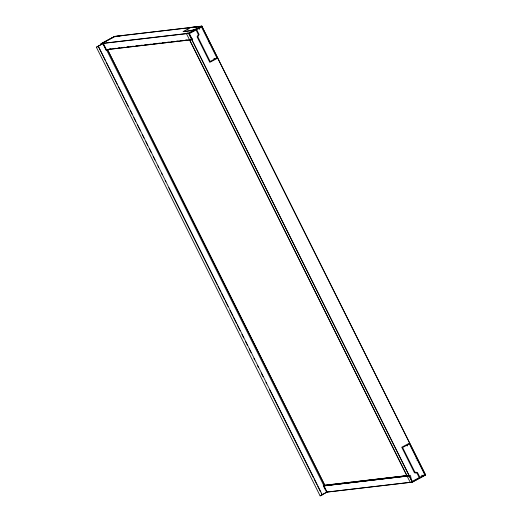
<?xml version="1.0" encoding="UTF-8"?>
<svg xmlns="http://www.w3.org/2000/svg" width="522" height="522" viewBox="0 0 522 522"><rect width="100%" height="100%" fill="white"/><g stroke="black" fill="none" stroke-linecap="round" stroke-linejoin="round"><path stroke-width="0.78" d="M101.092 43.724L114.527 36.514M217.778 58.105L209.805 62.333L197.081 36.808L198.327 34.511L196.089 30.022L189.401 33.63L191.639 38.119L192.716 38.974L191.757 39.679L105.783 49.688M409.118 475.849L323.294 485.936L409.131 475.888C411.63 472.945 410.175 481.225 412.55 481.199L419.238 477.591L417 473.102L414.475 472.834L401.738 447.243L409.711 443.021M425.587 474.896L412.256 482.165M325.611 492.279L412.387 482.106L425.619 474.968L201.838 26.1L188.54 33.447L101.079 43.646M321.271 493.394L322.002 494.856L327.092 492.109L103.336 43.43L98.247 46.177L322.309 494.81L321.167 495.508L320.123 495.874L96.368 47.195L102.965 43.528L106.24 50.092M98.501 46.197L96.387 47.221M320.123 495.874L320.482 495.6M422.024 476.703L422.716 476.449M410.233 482.354L186.393 33.532L187.496 32.958L188.899 33.01L195.587 29.402L191.731 30.648L183.033 31.672L190.98 27.379L201.838 26.1M102.606 43.019L108.622 39.776M109.228 39.444L110.644 38.68M111.962 37.969L114.09 36.821L115.662 36.644M320.717 495.463L326.72 492.2L323.803 486.367M412.321 482.145L188.631 33.245L412.419 482.1L326.374 492.129M111.93 38.106L111.356 38.302M188.533 33.297L101.151 43.528M201.91 26.23L114.279 36.442M199.482 26.518L114.468 36.507L101.164 43.711L102.958 43.528M190.563 27.679L201.055 26.446C195.633 29.434 190.752 31.098 183.816 31.32M188.435 28.827L187.829 29.16M109.189 49.035L110.808 48.846M114.044 48.468L115.662 48.278M118.089 47.991L119.714 47.802M122.951 47.417L124.569 47.228M126.996 46.947L128.621 46.752M131.857 46.373L133.475 46.184M135.903 45.897L137.527 45.708M140.764 45.329L142.382 45.133M144.809 44.853L146.434 44.664M149.67 44.279L151.289 44.089M153.716 43.802L155.334 43.613M158.577 43.235L160.195 43.045M162.623 42.758L164.241 42.569M167.484 42.184L169.102 41.995M171.529 41.714L173.147 41.519M176.39 41.14L178.009 40.951M180.436 40.664L182.054 40.475M185.297 40.096L186.915 39.907M105.901 49.766L191.724 39.679M324.292 485.297L406.879 475.594M324.155 485.349L407.023 475.686M326.889 485.192L329.317 484.905M330.941 484.716L334.178 484.338M335.796 484.142L338.223 483.861M339.848 483.672L343.084 483.287M344.703 483.098L347.13 482.811M348.755 482.622L351.991 482.243M353.609 482.054L356.037 481.767M357.661 481.578L360.898 481.193M362.516 481.003L364.943 480.723M366.561 480.527L369.804 480.149M371.423 479.959L373.85 479.672M375.468 479.483L378.711 479.105M380.329 478.915L382.757 478.628M384.375 478.439L387.618 478.054M389.236 477.865L396.524 477.01M398.142 476.821L405.431 475.96M323.307 485.825L409.137 475.738M423.44 475.464L424.843 475.301M419.107 478.028L419.982 477.924M116.928 36.246L124.132 35.431M118.912 36.279L119.336 36.233M201.76 26.159L425.547 475.013M189.721 40.07L406.958 475.783M107.519 49.473L325.095 485.773M107.401 49.57L324.971 485.845M102.88 43.587L106.155 50.151M323.725 486.426L325.18 489.342M98.247 46.177L105.522 60.767M106.247 62.229L117.528 84.845M118.253 86.306L121.169 92.14M121.894 93.601L124.804 99.434M125.534 100.896L128.445 106.729M130.265 110.377L132.079 114.024M133.9 117.672L135.72 121.319M137.54 124.967L140.451 130.807M142.271 134.454L144.085 138.102M145.906 141.749L147.726 145.397M149.546 149.044L151.367 152.692M153.181 156.339L155.001 159.986M157.912 165.826L158.642 167.281M161.552 173.121L162.277 174.576M165.187 180.416L165.918 181.878M168.828 187.711L217.217 284.744M217.948 286.2L220.858 292.039M221.582 293.495L224.493 299.334M225.223 300.789L228.134 306.629M229.954 310.277L232.864 316.11M233.588 317.572L236.499 323.405M237.229 324.867L240.14 330.707M241.96 334.354L243.781 338.002M245.594 341.649L247.415 345.296M249.235 348.944L251.056 352.591M253.966 358.425L254.69 359.886M257.6 365.72L258.331 367.181M261.241 373.021L263.062 376.669M265.972 382.502L266.696 383.964M269.613 389.797L313.272 477.343M313.996 478.804L316.906 484.638M317.637 486.099L320.547 491.933M208.363 41.767L208.911 41.819L209.55 43.098L209.172 43.509L209.707 43.424L216.904 57.851L214.777 58.999L214.053 58.327L214.17 59.325L210.157 61.492L197.864 36.834L199.104 34.53L196.696 29.695L198.823 28.547L199.541 29.219L199.43 28.221L201.557 27.072L208.748 41.499L208.382 41.721M416.164 458.557L416.713 458.61L417.352 459.889L416.98 460.3L417.515 460.208L424.706 474.642L422.579 475.79L421.861 475.118L421.972 476.116L419.845 477.265L417.43 472.423L414.905 472.162L402.612 447.504L406.625 445.338L407.343 446.003L407.232 445.012L409.359 443.863L416.556 458.29L416.164 458.557"/></g></svg>
